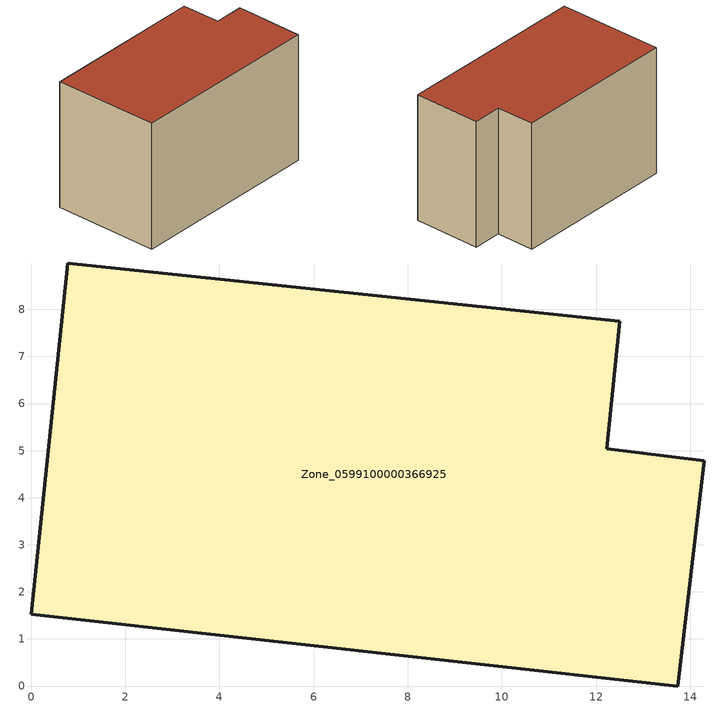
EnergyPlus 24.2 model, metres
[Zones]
Zone_0599100000366925
 floor ground (C_G): 0.77,8.98 12.51,7.75 12.23,5.04 14.3,4.79 13.73,0 0,1.52 z0
 wall outside (C_F): 12.51,7.75 0.77,8.98 0,1.52 13.73,0 14.3,4.79 12.23,5.04 12.51,7.75 z0:9.15
 roof outside (C_R): 13.73,0 14.3,4.79 12.23,5.04 12.51,7.75 0.77,8.98 0,1.52 z9.15
[BUILDING]
Pand.0599100000366925: North Axis=0; Terrain=City; Loads Convergence Tolerance Value=0.04; Temperature Convergence Tolerance Value=0.4; Solar Distribution=FullExterior; Maximum Number of Warmup Days=25; Minimum Number of Warmup Days=1
[Site:Location]
Rotterdam.The.Hague.AP_ZH_NLD Design_Conditions: Latitude=51.96; Longitude=4.45; Time Zone=1; Elevation=-4.5
[SITE:GROUNDTEMPERATURE:BUILDINGSURFACE]
18, 18, 18, 18, 18, 18, 18, 18, 18, 18, 18, 18
[MATERIAL] Thermal Absorptance=0.9; Solar Absorptance=0.7; Visible Absorptance=0.7
Name | Roughness | Thickness | Conductivity | Density | Specific Heat
G.TI.1992-2005 | MediumSmooth | 0.15 | 0.06 | 540 | 1210
F.TI.1992-2005 | Rough | 0.3 | 0.12 | 1920 | 840
R.TI.1992-2005 | MediumRough | 0.2 | 0.08 | 1500 | 1000
[CONSTRUCTION]
C_G: G.TI.1992-2005
C_F: F.TI.1992-2005
C_R: R.TI.1992-2005
[ZONE]
Zone_0599100000366925: Type=1; Multiplier=1; Ceiling Height=Autocalculate; Volume=Autocalculate; Floor Area=autocalculate; Part of Total Floor Area=Yes
[ZONEINFILTRATION:DESIGNFLOWRATE]
Infil_Zone_0599100000366925: Zone or ZoneList or Space or SpaceList=Zone_0599100000366925; Schedule=AlwaysOn; Design Flow Rate Calculation Method=Flow/Area; Flow Rate per Floor Area=0.0015; Constant Term Coefficient=1; Temperature Term Coefficient=0; Velocity Term Coefficient=0; Velocity Squared Term Coefficient=0
[HVACTEMPLATE:ZONE:IDEALLOADSAIRSYSTEM]
Zone_0599100000366925: Maximum Heating Supply Air Temperature=50; Minimum Cooling Supply Air Temperature=13; Maximum Heating Supply Air Humidity Ratio=0.0156; Minimum Cooling Supply Air Humidity Ratio=0.0077; Heating Limit=NoLimit; Cooling Limit=NoLimit; Dehumidification Control Type=ConstantSensibleHeatRatio; Cooling Sensible Heat Ratio=0.7; Dehumidification Setpoint=60; Humidification Control Type=None; Humidification Setpoint=30; Outdoor Air Method=None; Outdoor Air Flow Rate per Person=0.00944; Outdoor Air Flow Rate per Zone Floor Area=0; Outdoor Air Flow Rate per Zone=0; Demand Controlled Ventilation Type=None; Outdoor Air Economizer Type=NoEconomizer; Heat Recovery Type=None; Sensible Heat Recovery Effectiveness=0.7; Latent Heat Recovery Effectiveness=0.65
[ZONECONTROL:THERMOSTAT]
ThermostatControl_Zone_0599100000366925: Zone or ZoneList=Zone_0599100000366925; Control Type Schedule=DualSetpointControlType; Control 1=Thermostat_Zone_0599100000366925; Temperature Difference Between Cutout And Setpoint=0
[THERMOSTATSETPOINT:DUALSETPOINT]
Thermostat_Zone_0599100000366925: Heating Setpoint Temperature Schedule=HeatingSetpoint_Zone_0599100000366925; Cooling Setpoint Temperature Schedule=CoolingSetpoint_Zone_0599100000366925
[SCHEDULE:COMPACT]
HeatingSetpoint_Zone_0599100000366925: Through: 12/31, For: AllDays, Until: 24:00, 21
CoolingSetpoint_Zone_0599100000366925: Through: 12/31, For: AllDays, Until: 24:00, 24
DualSetpointControlType: Through: 12/31, For: AllDays, Until: 24:00, 4
AlwaysOn: Through: 12/31, For: AllDays, Until: 24:00, 1
